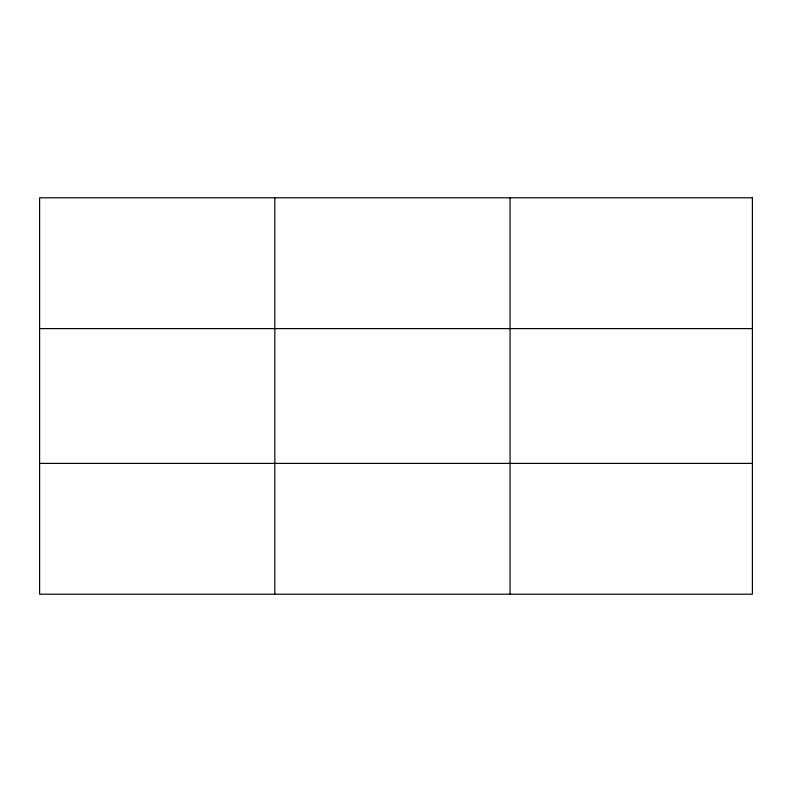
<?xml version="1.0" encoding="UTF-8"?>
<svg xmlns="http://www.w3.org/2000/svg" width="792" height="792" viewBox="0 0 792 792"><rect width="100%" height="100%" fill="white"/><g stroke="black" fill="none" stroke-linecap="round" stroke-linejoin="round"><path stroke-width="1.19" d="M274.824 197.782L274.824 594.218M510.048 197.782L510.048 594.218M39.6 328.601L752.4 328.601M39.6 463.399L752.4 463.399M752.4 197.782L752.4 594.218L39.6 594.218L39.6 197.782L752.4 197.782"/></g></svg>
